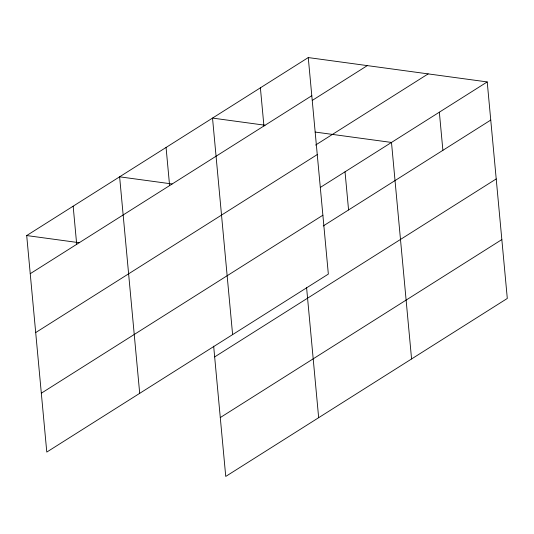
<?xml version="1.0" encoding="UTF-8"?>
<svg xmlns="http://www.w3.org/2000/svg" width="534" height="534" viewBox="0 0 534 534"><rect width="100%" height="100%" fill="white"/><g stroke="black" fill="none" stroke-linecap="round" stroke-linejoin="round"><path stroke-width="0.8" d="M308.258 57.572L328.343 274.089L46.785 452.071L26.7 235.554L308.258 57.572L487.215 81.929L507.3 298.446L225.742 476.428L213.66 346.139M30.238 273.695L311.796 95.713M312.41 100.319L367.312 65.609M315.534 145.088L428.161 73.892M35.698 332.562L317.256 154.58M320.393 187.387L487.215 81.929M41.325 393.204L322.883 215.222M323.23 225.969L490.753 120.07M214.655 356.919L496.213 178.937M220.282 417.568L501.84 239.579M265.024 125.23L212.525 118.087L232.61 334.604M315.16 132.058L391.489 142.445L411.574 358.961M172.108 183.963L119.616 176.821L139.701 393.338M26.7 235.554L79.192 242.703M439.349 112.187L442.886 150.328M345.031 171.808L348.569 209.955M306.569 287.405L318.658 417.695M260.392 87.83L263.929 125.971M166.067 147.451L169.605 185.598M73.158 206.191L76.696 244.332"/></g></svg>
